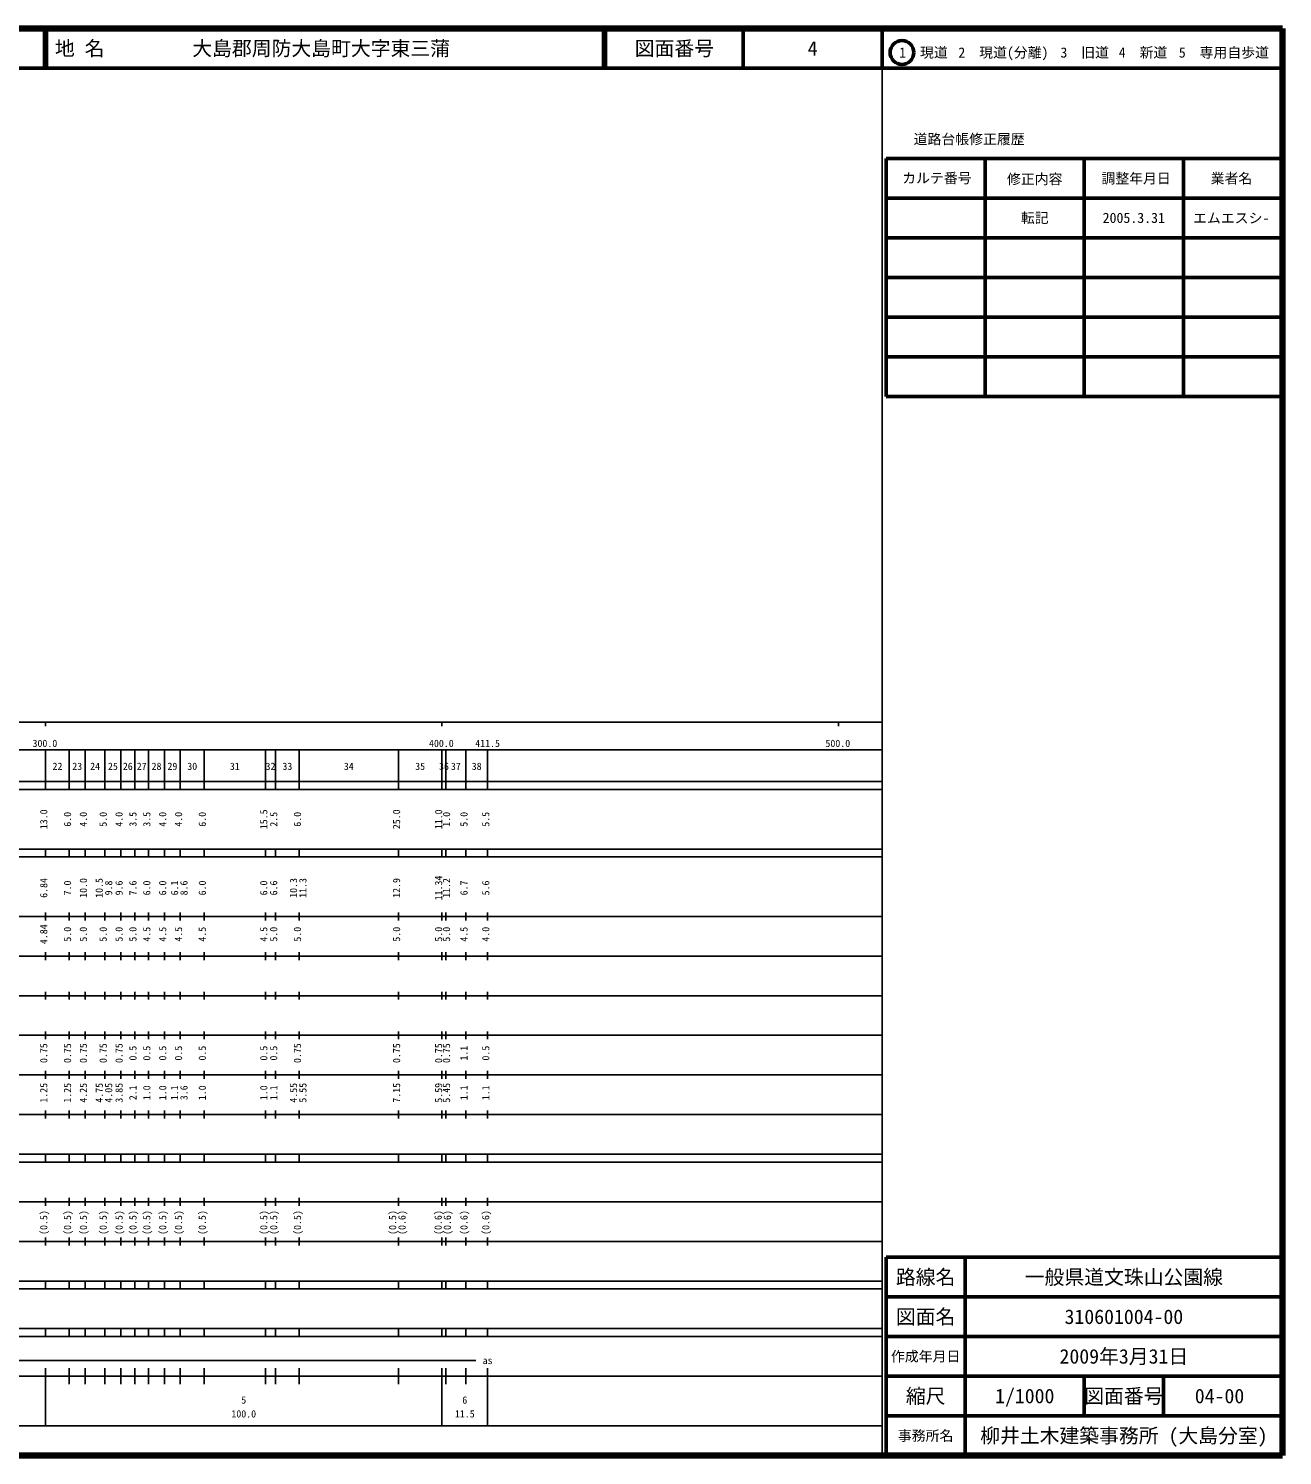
# Model space of a CAD drawing. Units: millimetres on the paper. Extents: x 40 to 680, y 20 to 380.
# Drawn here: x 363.7 to 680, y 20 to 380 of the extents above; entities that cross this region are included whole.
import ezdxf
from ezdxf.enums import TextEntityAlignment as Align

# ---------------------------------------------------------------- set-up
doc = ezdxf.new("R2010")
doc.units = ezdxf.units.MM
for name, color, linetype, lineweight in [('M-TTL', 2, 'Continuous', 140), ('M-TTL-BAND', 7, 'Continuous', 25), ('M-TTL-FRAM', 2, 'Continuous', 50), ('M-TTL-LINE', 7, 'Continuous', 50)]:
    doc.layers.add(name, color=color, linetype=linetype, lineweight=lineweight)
doc.layers.add('M-TTL-TXT', color=7, linetype='Continuous')
doc.styles.add('ＭＳ ゴシック', font='')
doc.styles.get('ＭＳ ゴシック').set_extended_font_data('MS Gothic')

msp = doc.modelspace()

# ---------------------------------------------------------------- linework, layer by layer
at = {"layer": 'M-TTL'}
for p, q in [((680, 380), (40, 380)), ((680, 20), (680, 380)), ((40, 20), (680, 20))]:
    msp.add_line(p, q, dxfattribs=at)
at = {"layer": 'M-TTL-BAND'}
for p, q in [((579, 20), (579, 370)), ((40, 205), (579, 205)), ((368, 205), (368, 204)), ((468, 205), (468, 204)), ((568, 205), (568, 204)), ((68, 198), (579, 198)), ((368, 188), (368, 198)), ((374, 188), (374, 198)), ((378, 188), (378, 198)), ((383, 188), (383, 198)), ((387, 188), (387, 198)), ((390.5, 188), (390.5, 198)), ((394, 188), (394, 198)), ((398, 188), (398, 198)), ((402, 188), (402, 198)), ((408, 188), (408, 198)), ((423.5, 188), (423.5, 198)), ((426, 188), (426, 198)), ((432, 188), (432, 198)), ((457, 188), (457, 198)), ((468, 188), (468, 198)), ((469, 188), (469, 198)), ((474, 188), (474, 198)), ((479.5, 188), (479.5, 198)), ((40, 190), (579, 190)), ((40, 188), (579, 188)), ((40, 173), (579, 173)), ((368, 171), (368, 173)), ((374, 171), (374, 173)), ((378, 171), (378, 173)), ((383, 171), (383, 173)), ((387, 171), (387, 173)), ((390.5, 171), (390.5, 173)), ((394, 171), (394, 173)), ((398, 171), (398, 173)), ((402, 171), (402, 173)), ((408, 171), (408, 173)), ((423.5, 171), (423.5, 173)), ((426, 171), (426, 173)), ((432, 171), (432, 173)), ((457, 171), (457, 173)), ((468, 171), (468, 173)), ((469, 171), (469, 173)), ((474, 171), (474, 173)), ((479.5, 171), (479.5, 173)), ((40, 171), (579, 171)), ((40, 156), (579, 156)), ((368, 155), (368, 157)), ((374, 155), (374, 157)), ((378, 155), (378, 157)), ((383, 155), (383, 157)), ((387, 155), (387, 157)), ((390.5, 155), (390.5, 157)), ((394, 155), (394, 157)), ((398, 155), (398, 157)), ((402, 155), (402, 157)), ((408, 155), (408, 157)), ((423.5, 155), (423.5, 157)), ((426, 155), (426, 157)), ((432, 155), (432, 157)), ((457, 155), (457, 157)), ((468, 155), (468, 157)), ((469, 155), (469, 157)), ((474, 155), (474, 157)), ((479.5, 155), (479.5, 157)), ((46, 146), (579, 146)), ((368, 145), (368, 147)), ((374, 145), (374, 147)), ((378, 145), (378, 147)), ((383, 145), (383, 147)), ((387, 145), (387, 147)), ((390.5, 145), (390.5, 147)), ((394, 145), (394, 147)), ((398, 145), (398, 147)), ((402, 145), (402, 147)), ((408, 145), (408, 147)), ((423.5, 145), (423.5, 147)), ((426, 145), (426, 147)), ((432, 145), (432, 147)), ((457, 145), (457, 147)), ((468, 145), (468, 147)), ((469, 145), (469, 147)), ((474, 145), (474, 147)), ((479.5, 145), (479.5, 147)), ((368, 135), (368, 137)), ((374, 135), (374, 137)), ((378, 135), (378, 137)), ((383, 135), (383, 137)), ((387, 135), (387, 137)), ((390.5, 135), (390.5, 137)), ((394, 135), (394, 137)), ((398, 135), (398, 137)), ((402, 135), (402, 137)), ((408, 135), (408, 137)), ((423.5, 135), (423.5, 137)), ((426, 135), (426, 137)), ((432, 135), (432, 137)), ((457, 135), (457, 137)), ((468, 135), (468, 137)), ((469, 135), (469, 137)), ((474, 135), (474, 137)), ((479.5, 135), (479.5, 137)), ((52, 136), (579, 136)), ((46, 126), (579, 126)), ((368, 125), (368, 127)), ((374, 125), (374, 127)), ((378, 125), (378, 127)), ((383, 125), (383, 127)), ((387, 125), (387, 127)), ((390.5, 125), (390.5, 127)), ((394, 125), (394, 127)), ((398, 125), (398, 127)), ((402, 125), (402, 127)), ((408, 125), (408, 127)), ((423.5, 125), (423.5, 127)), ((426, 125), (426, 127)), ((432, 125), (432, 127)), ((457, 125), (457, 127)), ((468, 125), (468, 127)), ((469, 125), (469, 127)), ((474, 125), (474, 127)), ((479.5, 125), (479.5, 127)), ((52, 116), (579, 116)), ((368, 115), (368, 117)), ((374, 115), (374, 117)), ((378, 115), (378, 117)), ((383, 115), (383, 117)), ((387, 115), (387, 117)), ((390.5, 115), (390.5, 117)), ((394, 115), (394, 117)), ((398, 115), (398, 117)), ((402, 115), (402, 117)), ((408, 115), (408, 117)), ((423.5, 115), (423.5, 117)), ((426, 115), (426, 117)), ((432, 115), (432, 117)), ((457, 115), (457, 117)), ((468, 115), (468, 117)), ((469, 115), (469, 117)), ((474, 115), (474, 117)), ((479.5, 115), (479.5, 117)), ((46, 106), (579, 106)), ((368, 105), (368, 107)), ((374, 105), (374, 107)), ((378, 105), (378, 107)), ((383, 105), (383, 107)), ((387, 105), (387, 107)), ((390.5, 105), (390.5, 107)), ((394, 105), (394, 107)), ((398, 105), (398, 107)), ((402, 105), (402, 107)), ((408, 105), (408, 107)), ((423.5, 105), (423.5, 107)), ((426, 105), (426, 107)), ((432, 105), (432, 107)), ((457, 105), (457, 107)), ((468, 105), (468, 107)), ((469, 105), (469, 107)), ((474, 105), (474, 107)), ((479.5, 105), (479.5, 107)), ((40, 96), (579, 96)), ((40, 94), (579, 94)), ((368, 94), (368, 96)), ((374, 94), (374, 96)), ((378, 94), (378, 96)), ((383, 94), (383, 96)), ((387, 94), (387, 96)), ((390.5, 94), (390.5, 96)), ((394, 94), (394, 96)), ((398, 94), (398, 96)), ((402, 94), (402, 96)), ((408, 94), (408, 96)), ((423.5, 94), (423.5, 96)), ((426, 94), (426, 96)), ((432, 94), (432, 96)), ((457, 94), (457, 96)), ((468, 94), (468, 96)), ((469, 94), (469, 96)), ((474, 94), (474, 96)), ((479.5, 94), (479.5, 96)), ((49, 84), (579, 84)), ((368, 83), (368, 85)), ((374, 83), (374, 85)), ((378, 83), (378, 85)), ((383, 83), (383, 85)), ((387, 83), (387, 85)), ((390.5, 83), (390.5, 85)), ((394, 83), (394, 85)), ((398, 83), (398, 85)), ((402, 83), (402, 85)), ((408, 83), (408, 85)), ((423.5, 83), (423.5, 85)), ((426, 83), (426, 85)), ((432, 83), (432, 85)), ((457, 83), (457, 85)), ((468, 83), (468, 85)), ((469, 83), (469, 85)), ((474, 83), (474, 85)), ((479.5, 83), (479.5, 85)), ((40, 74), (579, 74)), ((368, 73), (368, 75)), ((374, 73), (374, 75)), ((378, 73), (378, 75)), ((383, 73), (383, 75)), ((387, 73), (387, 75)), ((390.5, 73), (390.5, 75)), ((394, 73), (394, 75)), ((398, 73), (398, 75)), ((402, 73), (402, 75)), ((408, 73), (408, 75)), ((423.5, 73), (423.5, 75)), ((426, 73), (426, 75)), ((432, 73), (432, 75)), ((457, 73), (457, 75)), ((468, 73), (468, 75)), ((469, 73), (469, 75)), ((474, 73), (474, 75)), ((479.5, 73), (479.5, 75)), ((40, 64), (579, 64)), ((40, 62), (579, 62)), ((368, 62), (368, 64)), ((374, 62), (374, 64)), ((378, 62), (378, 64)), ((383, 62), (383, 64)), ((387, 62), (387, 64)), ((390.5, 62), (390.5, 64)), ((394, 62), (394, 64)), ((398, 62), (398, 64)), ((402, 62), (402, 64)), ((408, 62), (408, 64)), ((423.5, 62), (423.5, 64)), ((426, 62), (426, 64)), ((432, 62), (432, 64)), ((457, 62), (457, 64)), ((468, 62), (468, 64)), ((469, 62), (469, 64)), ((474, 62), (474, 64)), ((479.5, 62), (479.5, 64)), ((40, 52), (579, 52)), ((368, 50), (368, 52)), ((374, 50), (374, 52)), ((378, 50), (378, 52)), ((383, 50), (383, 52)), ((387, 50), (387, 52)), ((390.5, 50), (390.5, 52)), ((394, 50), (394, 52)), ((398, 50), (398, 52)), ((402, 50), (402, 52)), ((408, 50), (408, 52)), ((423.5, 50), (423.5, 52)), ((426, 50), (426, 52)), ((432, 50), (432, 52)), ((457, 50), (457, 52)), ((468, 50), (468, 52)), ((469, 50), (469, 52)), ((474, 50), (474, 52)), ((479.5, 50), (479.5, 52)), ((40, 50), (579, 50)), ((71, 44), (476.5, 44)), ((40, 40), (579, 40)), ((368, 27.5), (368, 42)), ((374, 38), (374, 42)), ((378, 38), (378, 42)), ((383, 38), (383, 42)), ((387, 38), (387, 42)), ((390.5, 38), (390.5, 42)), ((394, 38), (394, 42)), ((398, 38), (398, 42)), ((402, 38), (402, 42)), ((408, 38), (408, 42)), ((423.5, 38), (423.5, 42)), ((426, 38), (426, 42)), ((432, 38), (432, 42)), ((457, 38), (457, 42)), ((468, 27.5), (468, 42)), ((469, 38), (469, 42)), ((474, 38), (474, 42)), ((479.5, 27.5), (479.5, 42)), ((68, 27.5), (579, 27.5))]:
    msp.add_line(p, q, dxfattribs=at)
at = {"layer": 'M-TTL-FRAM'}
for p, q in [((580, 347.197), (580, 287.197)), ((580, 347.197), (680, 347.197)), ((580, 287.197), (680, 287.197)), ((680, 70), (580, 70)), ((580, 70), (580, 20))]:
    msp.add_line(p, q, dxfattribs=at)
at = {"layer": 'M-TTL-LINE'}
for p, q in [((367.75, 380), (367.75, 370)), ((368.25, 380), (368.25, 370)), ((508.747, 380), (508.747, 370)), ((509.247, 380), (509.247, 370)), ((543.997, 380), (543.997, 370)), ((579, 380), (579, 370)), ((40, 370), (680, 370)), ((605, 347.197), (605, 287.197)), ((630, 347.197), (630, 287.197)), ((655, 347.197), (655, 287.197)), ((580, 337.197), (680, 337.197)), ((580, 327.197), (680, 327.197)), ((580, 317.197), (680, 317.197)), ((580, 307.197), (680, 307.197)), ((580, 297.197), (680, 297.197)), ((600, 70), (600, 20)), ((680, 60), (580, 60)), ((680, 50), (580, 50)), ((680, 40), (580, 40)), ((630, 40), (630, 30)), ((650, 40), (650, 30)), ((680, 30), (580, 30))]:
    msp.add_line(p, q, dxfattribs=at)
msp.add_circle((584.031, 373.958), 3, dxfattribs=at)

# ---------------------------------------------------------------- texts
at = {"layer": 'M-TTL-BAND', "style": 'ＭＳ ゴシック'}
for s, p in [('300.0', (367.844, 198.195)), ('400.0', (467.844, 198.195)), ('411.5', (479.5, 198.195)), ('500.0', (567.844, 198.195)), ('22', (371, 192.405)), ('23', (376, 192.405)), ('24', (380.5, 192.405)), ('25', (385, 192.405)), ('26', (388.75, 192.405)), ('27', (392.25, 192.405)), ('28', (396, 192.405)), ('29', (400, 192.405)), ('30', (405, 192.405)), ('31', (415.75, 192.405)), ('32', (424.75, 192.405)), ('33', (429, 192.405)), ('34', (444.5, 192.405)), ('35', (462.5, 192.405)), ('36', (468.5, 192.405)), ('37', (471.5, 192.405)), ('38', (476.75, 192.405)), ('as', (479.5, 42.5)), ('5', (418, 32.523)), ('6', (473.75, 32.523)), ('100.0', (418, 29.033)), ('11.5', (473.75, 29.033))]:
    msp.add_text(s, height=1.833, dxfattribs=at).set_placement(p, align=Align.BOTTOM_CENTER)
for s, p in [('13.0', (369, 180.5)), ('6.0', (375, 180.5)), ('4.0', (379, 180.5)), ('5.0', (384, 180.5)), ('4.0', (388, 180.5)), ('3.5', (391.5, 180.5)), ('3.5', (395, 180.5)), ('4.0', (399, 180.5)), ('4.0', (403, 180.5)), ('6.0', (409, 180.5)), ('15.5', (424.5, 180.5)), ('2.5', (427, 180.5)), ('6.0', (433, 180.5)), ('25.0', (458, 180.5)), ('11.0', (468.6, 180.5)), ('1.0', (470.6, 180.5)), ('5.0', (475, 180.5)), ('5.5', (480.5, 180.5)), ('11.34', (468.6, 163.174)), ('6.84', (369, 163.174)), ('7.0', (375, 163.174)), ('10.0', (379, 163.174)), ('10.5', (383, 163.174)), ('9.8', (385.37, 163.174)), ('9.6', (388, 163.174)), ('7.6', (391.5, 163.174)), ('6.0', (395, 163.174)), ('6.0', (399, 163.174)), ('6.1', (402, 163.174)), ('8.6', (404.37, 163.174)), ('6.0', (409, 163.174)), ('6.0', (424.5, 163.174)), ('6.6', (427, 163.174)), ('10.3', (432, 163.174)), ('11.3', (434.37, 163.174)), ('12.9', (458, 163.174)), ('11.2', (470.6, 163.174)), ('6.7', (475, 163.174)), ('5.6', (480.5, 163.174)), ('4.84', (369, 151.5)), ('5.0', (375, 151.5)), ('5.0', (379, 151.5)), ('5.0', (384, 151.5)), ('5.0', (388, 151.5)), ('5.0', (391.5, 151.5)), ('4.5', (395, 151.5)), ('4.5', (399, 151.5)), ('4.5', (403, 151.5)), ('4.5', (409, 151.5)), ('4.5', (424.5, 151.5)), ('5.0', (427, 151.5)), ('5.0', (433, 151.5)), ('5.0', (458, 151.5)), ('5.0', (468.6, 151.5)), ('5.0', (470.6, 151.5)), ('4.5', (475, 151.5)), ('4.0', (480.5, 151.5)), ('0.75', (369, 121.5)), ('0.75', (375, 121.5)), ('0.75', (379, 121.5)), ('0.75', (384, 121.5)), ('0.75', (388, 121.5)), ('0.5', (391.5, 121.5)), ('0.5', (395, 121.5)), ('0.5', (399, 121.5)), ('0.5', (403, 121.5)), ('0.5', (409, 121.5)), ('0.5', (424.5, 121.5)), ('0.5', (427, 121.5)), ('0.75', (433, 121.5)), ('0.75', (458, 121.5)), ('0.75', (468.6, 121.5)), ('0.75', (470.6, 121.5)), ('1.1', (475, 121.5)), ('0.5', (480.5, 121.5)), ('1.25', (369, 111.5)), ('1.25', (375, 111.5)), ('4.25', (379, 111.5)), ('4.75', (383, 111.5)), ('4.05', (385.37, 111.5)), ('3.85', (388, 111.5)), ('2.1', (391.5, 111.5)), ('1.0', (395, 111.5)), ('1.0', (399, 111.5)), ('1.1', (402, 111.5)), ('3.6', (404.37, 111.5)), ('1.0', (409, 111.5)), ('1.0', (424.5, 111.5)), ('1.1', (427, 111.5)), ('4.55', (432, 111.5)), ('5.55', (434.37, 111.5)), ('7.15', (458, 111.5)), ('5.59', (468.6, 111.5)), ('5.45', (470.6, 111.5)), ('1.1', (475, 111.5)), ('1.1', (480.5, 111.5)), ('(0.5)', (369, 78.764)), ('(0.5)', (375, 78.764)), ('(0.5)', (379, 78.764)), ('(0.5)', (384, 78.764)), ('(0.5)', (388, 78.764)), ('(0.5)', (391.5, 78.764)), ('(0.5)', (395, 78.764)), ('(0.5)', (399, 78.764)), ('(0.5)', (403, 78.764)), ('(0.5)', (409, 78.764)), ('(0.5)', (424.5, 78.764)), ('(0.5)', (427, 78.764)), ('(0.5)', (433, 78.764)), ('(0.5)', (457, 78.764)), ('(0.6)', (459.37, 78.764)), ('(0.6)', (468.5, 78.764)), ('(0.6)', (470.8, 78.764)), ('(0.6)', (475, 78.764)), ('(0.6)', (480.5, 78.764))]:
    msp.add_text(s, height=1.833, rotation=90, dxfattribs=at).set_placement(p, align=Align.BOTTOM_CENTER)
at = {"layer": 'M-TTL-TXT', "style": 'ＭＳ ゴシック'}
for s, p in [('地 名', (370.38, 375)), ('大島郡周防大島町大字東三蒲', (405.024, 375))]:
    msp.add_text(s, height=3.666, dxfattribs=at).set_placement(p, align=Align.MIDDLE_LEFT)
for s, height, p in [('図面番号', 3.666, (526.622, 375)), ('4', 3.666, (561.497, 375)), ('1\u3000現道', 2.566, (589.448, 373.958)), ('2\u3000現道(分離)', 2.566, (609.619, 373.958)), ('3\u3000旧道', 2.566, (630.121, 373.958)), ('4\u3000新道', 2.566, (644.824, 373.958)), ('5\u3000専用自歩道', 2.566, (665.228, 373.958)), ('道路台帳修正履歴', 2.566, (600.968, 352.113)), ('カルテ番号', 2.566, (592.839, 342.277)), ('修正内容', 2.566, (617.509, 342.023)), ('調整年月日', 2.566, (643.089, 342.197)), ('業者名', 2.566, (667.134, 342.197)), ('転記', 2.566, (617.5, 332.245)), ('2005.3.31', 2.566, (642.5, 332.245)), ('エムエスシ-', 2.566, (667.077, 332.189)), ('路線名', 3.666, (590, 65)), ('路線名', 3.666, (590, 65)), ('一般県道文珠山公園線', 3.666, (640, 65)), ('図面名', 3.666, (590, 55)), ('図面名', 3.666, (590, 55)), ('310601004-00', 3.666, (640, 55)), ('2009年3月31日', 3.666, (640, 45)), ('作成年月日', 2.566, (590, 45)), ('作成年月日', 2.566, (590, 45)), ('縮尺', 3.666, (590, 35)), ('縮尺', 3.666, (590, 35)), ('1/1000', 3.666, (615, 35)), ('図面番号', 3.666, (640, 35)), ('図面番号', 3.666, (640, 35)), ('04-00', 3.666, (664.125, 35)), ('事務所名', 2.566, (590, 25)), ('事務所名', 2.566, (590, 25)), ('柳井土木建築事務所 (大島分室)', 3.666, (640, 25))]:
    msp.add_text(s, height=height, dxfattribs=at).set_placement(p, align=Align.MIDDLE_CENTER)

doc.saveas('drawing.dxf')
